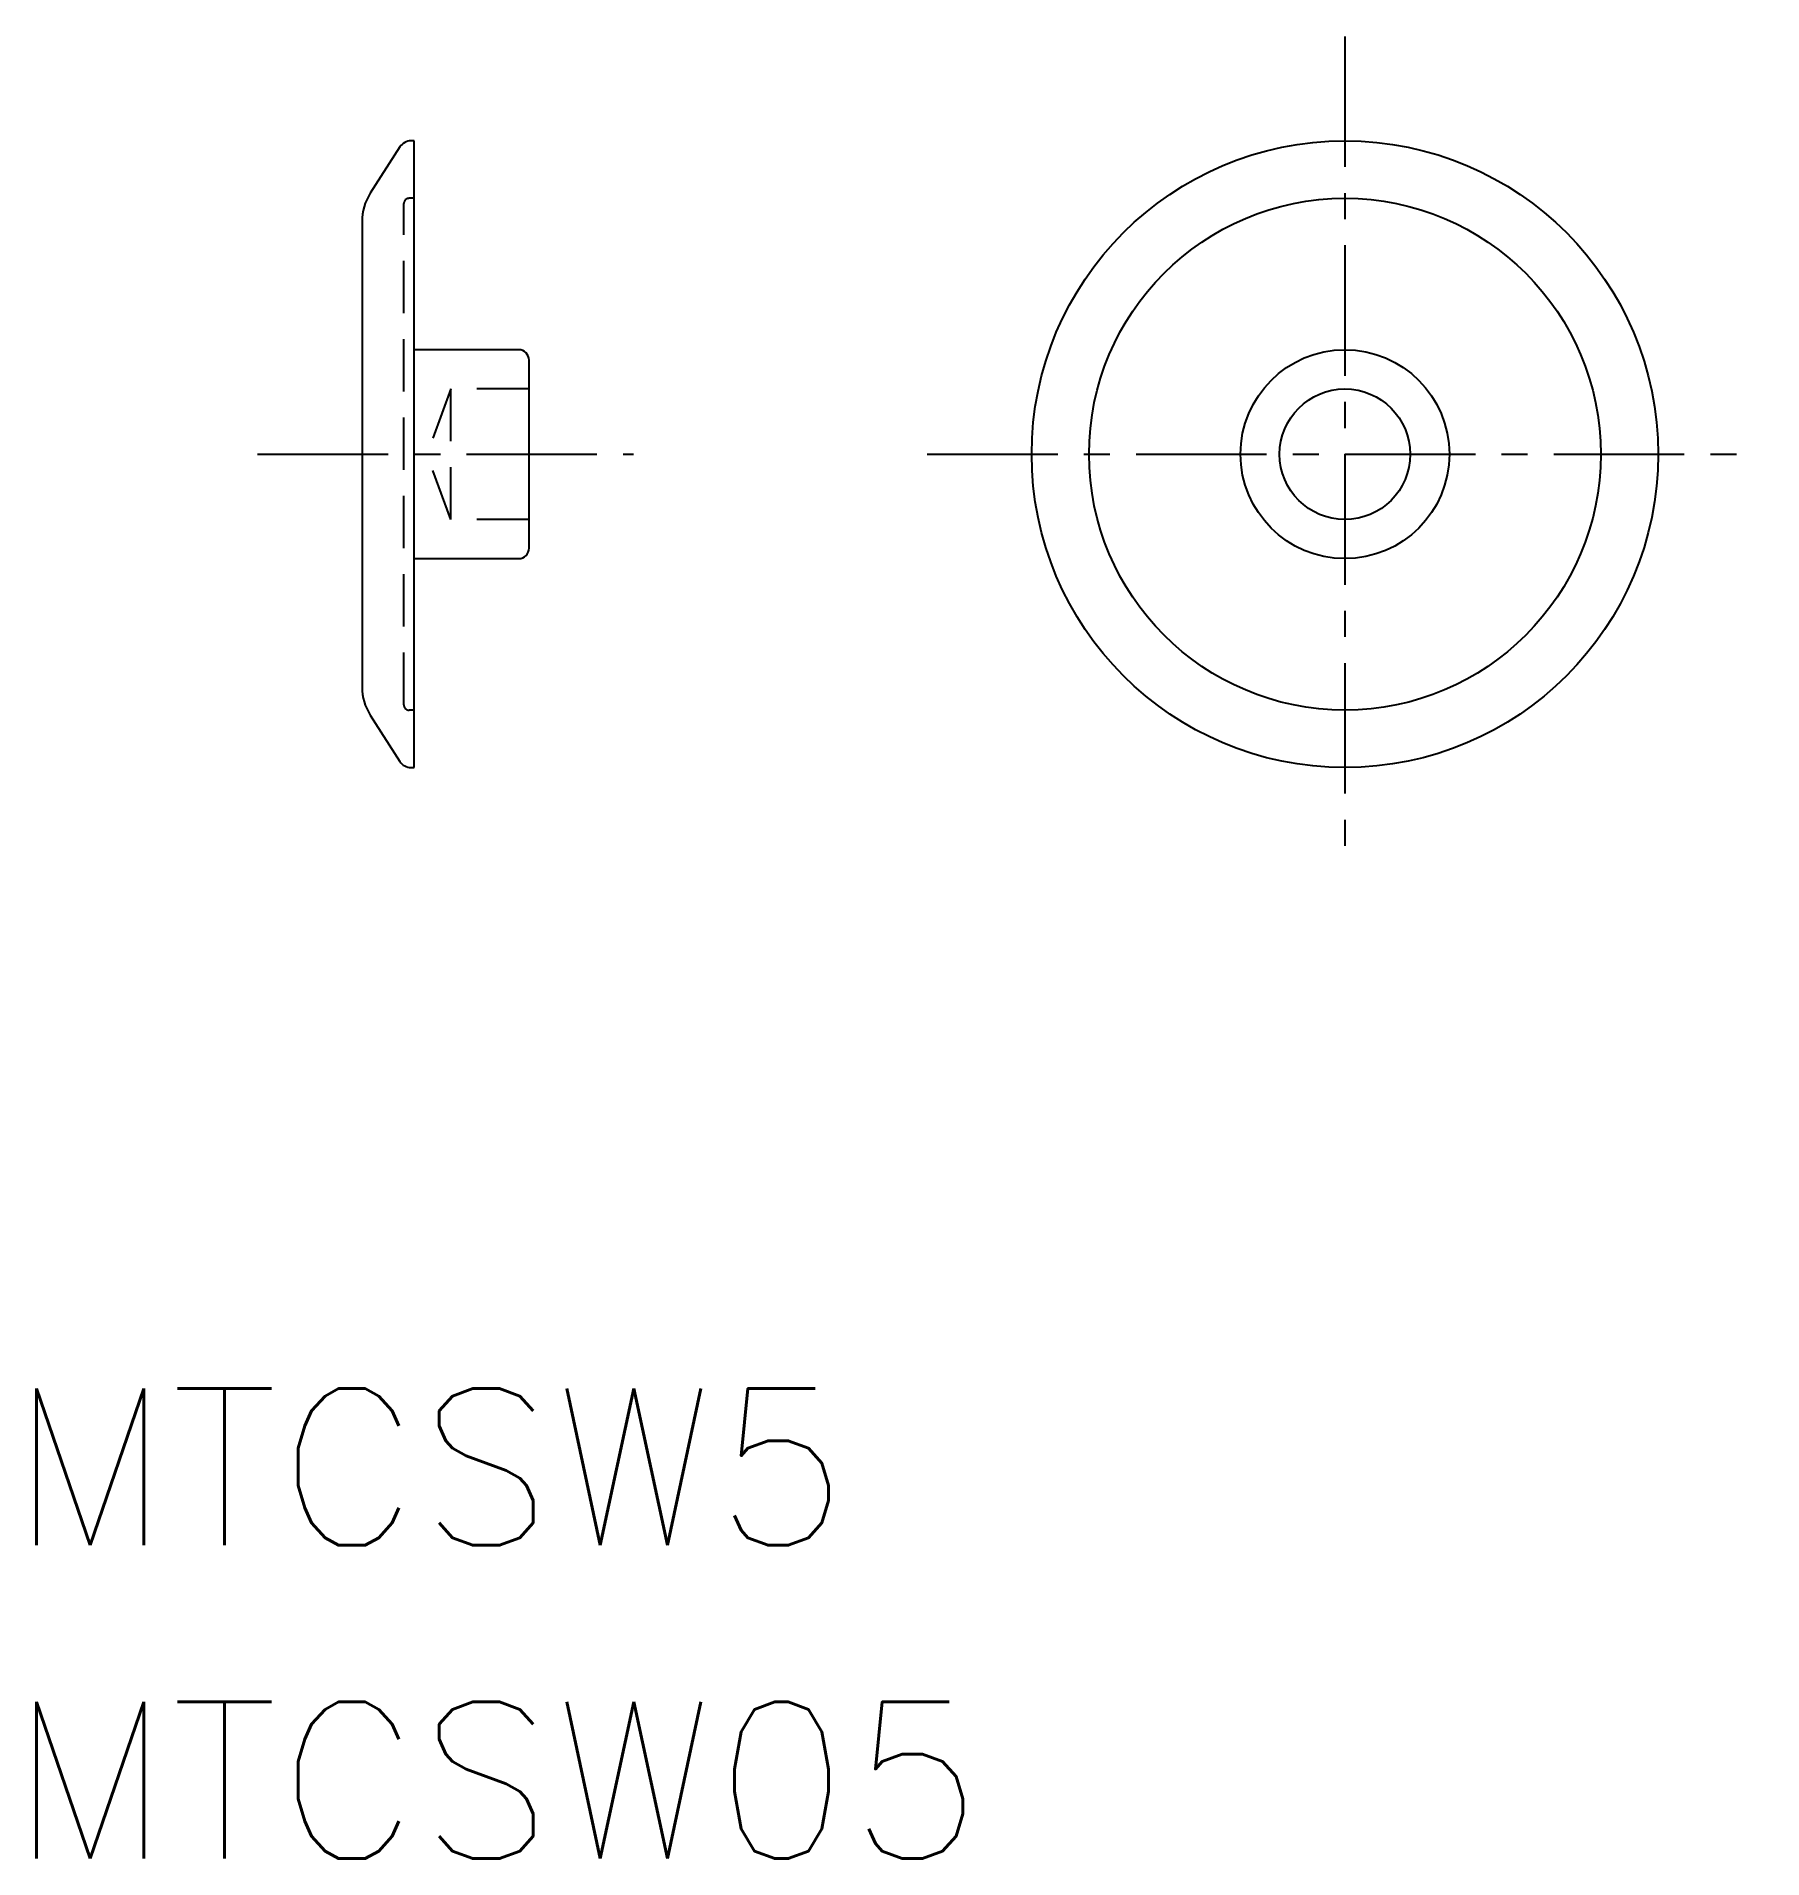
# Model space of a CAD drawing. Extents: x 23.4 to 56.5, y 18.2 to 53.1.
import ezdxf

# ---------------------------------------------------------------- set-up
doc = ezdxf.new("R2010")
doc.units = 0
doc.header["$LTSCALE"] = 2
doc.linetypes.add('CENTER', pattern=[2, 1.25, -0.25, 0.25, -0.25])
doc.linetypes.add('DASHED', pattern=[0.75, 0.5, -0.25])
doc.layers.get('0').update_dxf_attribs({"linetype": 'CONTINUOUS'})
doc.layers.add('CENTER', color=1, linetype='CENTER')
doc.styles.get("Standard").update_dxf_attribs({"font": 'romans.shx', "bigfont": 'bigfont.shx'})

msp = doc.modelspace()

# ---------------------------------------------------------------- linework, layer by layer
at = {"color": 7, "linetype": 'CONTINUOUS'}
for p, q in [((30.389, 50.961), (29.82, 50.072)), ((30.662, 51.076), (30.599, 51.076)), ((30.662, 39.076), (30.662, 51.076)), ((29.662, 49.533), (29.662, 40.619)), ((32.662, 47.076), (30.662, 47.076)), ((32.862, 43.276), (32.862, 46.876)), ((30.662, 43.076), (32.662, 43.076)), ((29.82, 40.08), (30.389, 39.191)), ((30.599, 39.076), (30.662, 39.076))]:
    msp.add_line(p, q, dxfattribs=at)
at = {"color": 3, "linetype": 'DASHED'}
for p, q in [((30.662, 49.976), (30.562, 49.976)), ((30.462, 40.276), (30.462, 49.876)), ((31.362, 46.326), (30.907, 45.076)), ((32.862, 46.326), (31.362, 46.326)), ((31.362, 43.826), (31.362, 46.326)), ((31.362, 43.826), (30.907, 45.076)), ((32.862, 43.826), (31.362, 43.826)), ((30.662, 40.176), (30.562, 40.176))]:
    msp.add_line(p, q, dxfattribs=at)
at = {"color": 7, "linetype": 'CONTINUOUS'}
for radius in [6, 4.9, 2, 1.25]:
    msp.add_circle((48.489, 45.076), radius, dxfattribs=at)
for centre, radius, start, end in [((30.599, 50.826), 0.25, 90, 147.3808), ((30.662, 49.533), 1, 147.3808, 180), ((32.662, 46.876), 0.2, 0, 90), ((32.662, 43.276), 0.2, 270, 0), ((30.662, 40.619), 1, 180, 212.6192), ((30.599, 39.326), 0.25, 212.6192, 270)]:
    msp.add_arc(centre, radius, start, end, dxfattribs=at)
at = {"color": 3, "linetype": 'DASHED'}
for centre, start, end in [((30.562, 49.876), 90, 180), ((30.562, 40.276), 180, 270)]:
    msp.add_arc(centre, 0.1, start, end, dxfattribs=at)
at = {"layer": 'CENTER', "color": 1, "linetype": 'CENTER'}
for p, q in [((48.489, 53.076), (48.489, 37.076)), ((27.662, 45.076), (34.862, 45.076)), ((40.489, 45.076), (56.489, 45.076))]:
    msp.add_line(p, q, dxfattribs=at)

# ---------------------------------------------------------------- texts
at = {"color": 7, "linetype": 'CONTINUOUS'}
for s, p in [('MTCSW5', (22.911, 24.184)), ('MTCSW05', (22.911, 18.184))]:
    msp.add_text(s, height=3, dxfattribs=at).set_placement(p)

doc.saveas('drawing.dxf')
